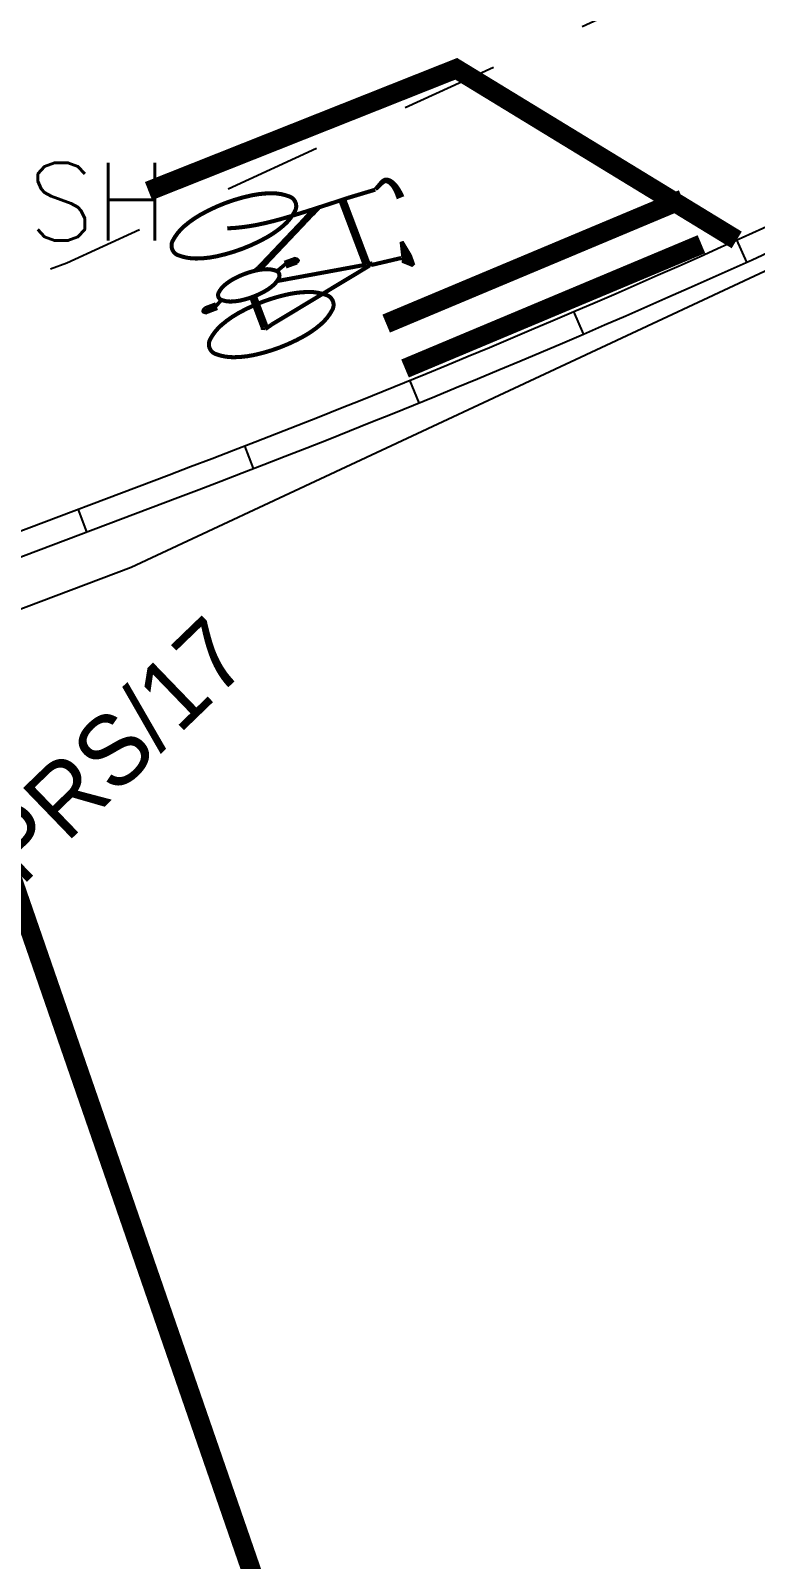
# Model space of a CAD drawing. Extents: x 421500 to 422711, y 436000 to 437000.
# Drawn here: x 422024.08 to 422027.8, y 436561.72 to 436569.56 of the extents above; entities that cross this region are included whole.
import ezdxf

# ---------------------------------------------------------------- set-up
doc = ezdxf.new("R2010")
doc.units = 0
for name, pattern in [('1003C', [0.45, 0.3, -0.15]), ('1004', [6, 4, -2]), ('1055', [0.6, 0.1, -0.5]), ('716709-ExBase$0$BLIP', [1, 0.5, -0.5])]:
    doc.linetypes.add(name, pattern=pattern)
doc.layers.get('0').update_dxf_attribs({"color": 210})
for name, color, linetype in [('716709-ExBase$0$XC-LCCCarriageway', 251, 'Continuous'), ('716709-ExBase$0$XC-LCCVerges', 251, '716709-ExBase$0$BLIP'), ('Lines', 1, 'Continuous'), ('LINES-STUDS', 7, 'Continuous'), ('Pr-Kerb', 2, 'Continuous'), ('Pr-KerbEdge', 8, 'Continuous'), ('XREF UTC_716709_AJB_1b$0$du-UTCTEXT', 42, 'Continuous'), ('XREF UTC_716709_AJB_1b$0$Pole-Type', 4, 'Continuous')]:
    doc.layers.add(name, color=color, linetype=linetype)
doc.styles.add('XREF UTC_716709_AJB_1b$0$Romans', font='romans.shx', dxfattribs={"width": 0.9})
doc.styles.add('XREF UTC_716709_AJB_1b$0$Standard', font='txt')

# ---------------------------------------------------------------- blocks, each defined once
blk = doc.blocks.new('1057S')
at = {"color": 0}
blk.add_line((-0.0634, 0.4198), (-0.0426, 0.3885), dxfattribs=at)
for points in [[(-0.2212, 1.0983, 0.0208, 0.0219, 0), (-0.2256, 1.1075, 0.0219, 0.0229, 0), (-0.2295, 1.1157, 0.0229, 0.0238, 0), (-0.233, 1.1229, 0.0238, 0.0245, 0), (-0.2361, 1.1292, 0.0245, 0.0252, 0), (-0.2388, 1.1348, 0.0252, 0.0258, 0), (-0.2411, 1.1398, 0.0258, 0.0263, 0), (-0.243, 1.1444, 0.0263, 0.0268, 0), (-0.2445, 1.1486, 0.0268, 0.0272, 0), (-0.2455, 1.1526, 0.0272, 0.0277, 0), (-0.2461, 1.1565, 0.0277, 0.0281, 0), (-0.2461, 1.1602, 0.0281, 0.0285, 0), (-0.2454, 1.164, 0.0285, 0.0289, 0), (-0.2439, 1.1677, 0.0289, 0.0294, 0), (-0.2416, 1.1714, 0.0294, 0.0299, 0), (-0.2384, 1.1753, 0.0299, 0.0305, 0), (-0.2342, 1.1793, 0.0305, 0.0313, 0), (-0.2288, 1.1835, 0.0313, 0.0321, 0), (-0.222, 1.1877, 0.0321, 0.0331, 0), (-0.2135, 1.1917, 0.0331, 0.0343, 0), (-0.203, 1.1954, 0.0343, 0.0357, 0), (-0.1902, 1.1986, 0.0357, 0.0374, 0), (-0.1749, 1.2011, 0.0374, 0.0394, 0), (-0.1566, 1.2028, 0.0394, 0.0417, 0), (-0.1352, 1.2034, 0.0417, 0.0417, 0)], [(0.0763, 1.1285, 0.0208, 0.0625, 0), (0.1717, 1.125, 0.0625, 0.0208, 0), (0.2147, 1.1434, 0.0208, 0.0208, 0)]]:
    blk.add_lwpolyline(points, format="xyseb", dxfattribs=at)
for points, const_width in [([(-0.2301, 0.951), (-0.2197, 1.0969)], 0.0208), ([(0.1345, 0.9406), (0.1553, 1.0969)], 0.0208), ([(-0.303, 0.3156), (-0.2888, 0.3622), (-0.2772, 0.4086), (-0.2678, 0.4547), (-0.2604, 0.5008), (-0.2545, 0.547), (-0.2499, 0.5936), (-0.2462, 0.6405), (-0.2431, 0.688), (-0.2403, 0.7359), (-0.2378, 0.7829), (-0.2356, 0.8273), (-0.2337, 0.8674), (-0.2322, 0.9015), (-0.2311, 0.9279), (-0.2304, 0.945), (-0.2301, 0.951)], 0.0208), ([(0.1241, 0.9198), (0.1241, 0.951)], 0.0125), ([(0.2387, 0.3572), (0.1343, 0.9312)], 0.0208), ([(0.1345, 0.9198), (0.1345, 0.951)], 0.0125), ([(-0.2301, 0.9198), (0.1137, 0.9198)], 0.0417), ([(0.0407, 0.4614), (0.1241, 0.9198)], 0.0208), ([(0.1104, 0.9308), (0.1246, 0.9308)], 0.0208), ([(-0.2093, 0.7531), (-0.2301, 0.7948)], 0.00833), ([(-0.2268, 0.778), (-0.2281, 0.7818)], 0.00833), ([(-0.1989, 0.701), (-0.2301, 0.7635)], 0.0333), ([(-0.2237, 0.7663), (-0.2287, 0.7776)], 0.0125), ([(-0.053, 0.3989), (-0.1989, 0.701)], 0.0329), ([(-0.053, 0.3989), (-0.1989, 0.701)], 0.0125), ([(-0.0239, 0.528), (-0.023, 0.5888)], 0.0417), ([(-0.0332, 0.5861), (-0.029, 0.5912), (-0.0248, 0.5947), (-0.0197, 0.5947), (-0.0168, 0.5917), (-0.0143, 0.5859)], 0.0125), ([(-0.0098, 0.4843), (-0.0292, 0.5398)], 0.0189), ([(-0.0634, 0.3989), (-0.053, 0.3677)], 0.0125), ([(0.072, 0.3156), (0.2387, 0.3156)], 0.0417), ([(0.2387, 0.3572), (0.2491, 0.3156)], 0.0208), ([(0.2491, 0.3156), (0.2387, 0.2947)], 0.0125), ([(0.0312, 0.1547), (0.0507, 0.1175)], 0.0189), ([(0.0507, 0.123), (0.0507, 0.065)], 0.0417), ([(0.0437, 0.0645), (0.0475, 0.0557), (0.053, 0.0547), (0.0577, 0.0609), (0.0627, 0.0713)], 0.0125)]:
    blk.add_lwpolyline(points, dxfattribs=dict(at, const_width=const_width))
at = {"color": 0, "const_width": 0.0208}
for points in [[(-0.303, 0.6906, 0.213749), (-0.3425, 0.6729, 0.093897), (-0.3915, 0.5914, 0.050566), (-0.4176, 0.4904, 0.037992), (-0.4282, 0.352, 0.037992), (-0.4176, 0.2137, 0.050566), (-0.3915, 0.1126, 0.093897), (-0.3425, 0.0312, 0.213749), (-0.303, 0.0135, 0.213749), (-0.2635, 0.0312, 0.093897), (-0.2146, 0.1126, 0.050566), (-0.1884, 0.2137, 0.037992), (-0.1779, 0.352, 0.037992), (-0.1884, 0.4904, 0.050566), (-0.2146, 0.5914, 0.093897), (-0.2635, 0.6729, 0.213749)], [(0.2387, 0.6906, 0.213749), (0.1992, 0.6729, 0.093897), (0.1502, 0.5914, 0.050566), (0.1241, 0.4904, 0.037992), (0.1136, 0.352, 0.037992), (0.1241, 0.2137, 0.050566), (0.1502, 0.1126, 0.093897), (0.1992, 0.0312, 0.213749), (0.2387, 0.0135, 0.213749), (0.2782, 0.0312, 0.093897), (0.3271, 0.1126, 0.050566), (0.3533, 0.2137, 0.037992), (0.3638, 0.352, 0.037992), (0.3533, 0.4904, 0.050566), (0.3271, 0.5914, 0.093897), (0.2782, 0.6729, 0.213749)], [(0.0095, 0.4823, 0.211848), (-0.0103, 0.4735, 0.094525), (-0.0347, 0.4334, 0.051213), (-0.0478, 0.3837, 0.038544), (-0.053, 0.3156, 0.038544), (-0.0478, 0.2475, 0.051213), (-0.0347, 0.1977, 0.094525), (-0.0103, 0.1577, 0.211848), (0.0095, 0.1489, 0.211848), (0.0293, 0.1577, 0.094525), (0.0537, 0.1977, 0.051213), (0.0667, 0.2475, 0.038544), (0.072, 0.3156, 0.038544), (0.0667, 0.3837, 0.051213), (0.0537, 0.4334, 0.094525), (0.0293, 0.4735, 0.211848)]]:
    blk.add_lwpolyline(points, format="xyb", close=True, dxfattribs=at)
at = {"color": 0}
for points in [[(-0.0383, 0.5868), (-0.0377, 0.5884), (-0.0371, 0.5898), (-0.0365, 0.5911), (-0.0358, 0.5922), (-0.0352, 0.5931), (-0.0346, 0.594), (-0.034, 0.5948), (-0.0334, 0.5955), (-0.0328, 0.5961), (-0.0322, 0.5967), (-0.0316, 0.5972), (-0.031, 0.5977), (-0.0305, 0.5981), (-0.0299, 0.5985), (-0.0293, 0.5989), (-0.0287, 0.5992), (-0.0281, 0.5995), (-0.0275, 0.5998), (-0.027, 0.6001), (-0.0264, 0.6004), (-0.0258, 0.6006), (-0.0252, 0.6007), (-0.0246, 0.6009), (-0.024, 0.601), (-0.0233, 0.601), (-0.0227, 0.601), (-0.0221, 0.601), (-0.0214, 0.6009), (-0.0208, 0.6008), (-0.0202, 0.6007), (-0.0196, 0.6005), (-0.0191, 0.6003), (-0.0186, 0.6001), (-0.0181, 0.5999), (-0.0176, 0.5996), (-0.0171, 0.5994), (-0.0167, 0.5991), (-0.0163, 0.5988), (-0.0159, 0.5984), (-0.0155, 0.5981), (-0.0152, 0.5978), (-0.0148, 0.5974), (-0.0144, 0.5971), (-0.0141, 0.5967), (-0.0137, 0.5963), (-0.0134, 0.5958), (-0.013, 0.5953), (-0.0126, 0.5947), (-0.0122, 0.5941), (-0.0118, 0.5934), (-0.0114, 0.5927), (-0.011, 0.5919), (-0.0105, 0.5911), (-0.0101, 0.5902), (-0.0096, 0.5893), (-0.0091, 0.5884)], [(0.0355, 0.065), (0.036, 0.0622), (0.0367, 0.0597), (0.0374, 0.0577), (0.0382, 0.0559), (0.0391, 0.0543), (0.04, 0.053), (0.0409, 0.0518), (0.0418, 0.0507), (0.0427, 0.0498), (0.0436, 0.0488), (0.0444, 0.048), (0.0453, 0.0472), (0.046, 0.0466), (0.0468, 0.0459), (0.0475, 0.0454), (0.0482, 0.045), (0.0488, 0.0446), (0.0494, 0.0443), (0.05, 0.0441), (0.0506, 0.044), (0.0511, 0.044), (0.0517, 0.044), (0.0523, 0.0442), (0.0529, 0.0444), (0.0535, 0.0446), (0.0541, 0.045), (0.0548, 0.0454), (0.0555, 0.046), (0.0563, 0.0467), (0.0571, 0.0474), (0.058, 0.0483), (0.0589, 0.0494), (0.0598, 0.0506), (0.0608, 0.052), (0.0619, 0.0535), (0.0631, 0.0553), (0.0643, 0.0573), (0.0656, 0.0596), (0.0669, 0.0621), (0.0684, 0.065)]]:
    blk.add_lwpolyline(points, dxfattribs=at)
for points in [[(-0.0387, 0.5873), (-0.0364, 0.5913), (-0.0334, 0.5962), (-0.0287, 0.5994)], [(-0.0334, 0.5962), (-0.0287, 0.5994), (-0.0241, 0.601), (-0.0184, 0.6006)], [(-0.0241, 0.601), (-0.0184, 0.6006), (-0.0148, 0.5982), (-0.0124, 0.5953)], [(-0.0148, 0.5982), (-0.0124, 0.5953), (-0.0101, 0.5909), (-0.0087, 0.5884)], [(0.0355, 0.0644), (0.0377, 0.0559), (0.0416, 0.0494), (0.0486, 0.0441)], [(0.0416, 0.0494), (0.0486, 0.0441), (0.0526, 0.0441), (0.0578, 0.0478)], [(0.0526, 0.0441), (0.0578, 0.0478), (0.0622, 0.0527), (0.0635, 0.0569)], [(0.0622, 0.0527), (0.0635, 0.0569), (0.0666, 0.0618), (0.0675, 0.065)]]:
    blk.add_solid(points, dxfattribs=at)

msp = doc.modelspace()

# ---------------------------------------------------------------- linework, layer by layer
at = {"layer": '716709-ExBase$0$XC-LCCCarriageway', "flags": 128}
msp.add_lwpolyline([(421982.2243, 436568.1771), (421986.6095, 436566.5254), (421991.4728, 436564.7893), (421995.8288, 436563.6747), (422000.2783, 436563.028), (422006.0627, 436562.8955), (422007.0571, 436562.7741), (422008.8918, 436562.8894), (422009.874, 436563.006), (422014.9209, 436563.8008), (422019.8793, 436565.0327), (422024.5952, 436566.8105), (422029.1615, 436568.9435), (422038.6645, 436574.2811), (422047.1457, 436579.6857), (422051.2181, 436582.3057), (422058.49, 436587.1645), (422064.9105, 436591.533), (422070.964, 436595.8747), (422078.013, 436601.3278), (422085.9329, 436608.0894), (422093.5888, 436615.0723), (422100.5228, 436621.4055), (422107.7629, 436628.1993)], dxfattribs=at)
msp.add_lwpolyline([(421982.2243, 436568.1771), (421986.6095, 436566.5254), (421991.4728, 436564.7893), (421995.8288, 436563.6747), (422000.2783, 436563.028), (422006.0627, 436562.8955), (422007.0571, 436562.7741), (422008.8918, 436562.8894), (422009.874, 436563.006), (422014.9209, 436563.8008), (422019.8793, 436565.0327), (422024.5952, 436566.8105), (422029.1615, 436568.9435), (422038.6645, 436574.2811), (422047.1457, 436579.6857), (422051.2181, 436582.3057), (422058.49, 436587.1645), (422064.9105, 436591.533), (422070.964, 436595.8747), (422078.013, 436601.3278), (422085.9329, 436608.0894), (422093.5888, 436615.0723), (422100.5228, 436621.4055), (422107.7629, 436628.1993)], dxfattribs=at)
msp.add_lwpolyline([(421982.2243, 436568.1771), (421986.6095, 436566.5254), (421991.4728, 436564.7893), (421995.8288, 436563.6747), (422000.2783, 436563.028), (422006.0627, 436562.8955), (422007.0571, 436562.7741), (422008.8918, 436562.8894), (422009.874, 436563.006), (422014.9209, 436563.8008), (422019.8793, 436565.0327), (422024.5952, 436566.8105), (422029.1615, 436568.9435), (422038.6645, 436574.2811), (422047.1457, 436579.6857), (422051.2181, 436582.3057), (422058.49, 436587.1645), (422064.9105, 436591.533), (422070.964, 436595.8747), (422078.013, 436601.3278), (422085.9329, 436608.0894), (422093.5888, 436615.0723), (422100.5228, 436621.4055), (422107.7629, 436628.1993)], dxfattribs=at)
at = {"layer": '716709-ExBase$0$XC-LCCVerges', "flags": 128}
msp.add_lwpolyline([(422059.0951, 436587.8666), (422058.3699, 436589.1192), (422051.3008, 436584.673), (422045.0809, 436580.5481), (422039.1918, 436576.6981), (422031.594, 436572.0667), (422027.9975, 436570.0826), (422024.2643, 436568.3697), (422019.4195, 436566.6189), (422014.4335, 436565.3241), (422009.4029, 436564.5021), (422009.7371, 436563.0718)], dxfattribs=at)
msp.add_lwpolyline([(422059.0951, 436587.8666), (422058.3699, 436589.1192), (422051.3008, 436584.673), (422045.0809, 436580.5481), (422039.1918, 436576.6981), (422031.594, 436572.0667), (422027.9975, 436570.0826), (422024.2643, 436568.3697), (422019.4195, 436566.6189), (422014.4335, 436565.3241), (422009.4029, 436564.5021), (422009.7371, 436563.0718)], dxfattribs=at)
at = {"layer": 'Lines', "linetype": '1004', "const_width": 0.1, "flags": 128}
msp.add_lwpolyline([(422027.7031, 436568.4893), (422026.2633, 436569.3676), (422024.6837, 436568.7402)], dxfattribs=at)
at = {"layer": 'Lines', "linetype": '1003C', "const_width": 0.1, "flags": 128}
for points in [[(422027.4254, 436568.6981), (422025.9037, 436568.06)], [(422027.522, 436568.4676), (422026.0004, 436567.8295)]]:
    msp.add_lwpolyline(points, dxfattribs=at)
at = {"layer": 'LINES-STUDS', "linetype": '1055', "const_width": 0.1, "flags": 128}
msp.add_lwpolyline([(422023.6468, 436566.1858), (422025.6902, 436560.2767)], dxfattribs=at)
at = {"layer": 'Pr-Kerb', "flags": 128}
msp.add_lwpolyline([(421982.2243, 436568.1771), (421985.9731, 436566.765, 0.027439), (421991.2031, 436565.1164), (421993.6078, 436564.5011, 0.062304), (422002.1661, 436563.4164, -0.012997), (422005.1406, 436563.3343, 0.103894), (422021.2914, 436565.8322), (422024.8338, 436567.1676, 0.037836), (422031.6828, 436570.3596), (422036.2403, 436572.9195, 0.030973), (422046.636, 436579.637), (422052.6704, 436584.0889), (422055.01, 436585.8285), (422058.7563, 436588.6138, 0.051535), (422061.7864, 436591.3934), (422071.084, 436601.8771, -0.04401), (422072.6162, 436603.3255), (422072.8621, 436603.5201), (422072.9149, 436603.5624), (422076.7243, 436606.6419), (422079.5944, 436609.0114)], format="xyb", dxfattribs=at)
msp.add_lwpolyline([(421982.2243, 436568.1771), (421985.9731, 436566.765, 0.027439), (421991.2031, 436565.1164), (421993.6078, 436564.5011, 0.062304), (422002.1661, 436563.4164, -0.012997), (422005.1406, 436563.3343, 0.103894), (422021.2914, 436565.8322), (422024.8338, 436567.1676, 0.037836), (422031.6828, 436570.3596), (422036.2403, 436572.9195, 0.030973), (422046.636, 436579.637), (422052.6704, 436584.0889), (422055.01, 436585.8285), (422058.7563, 436588.6138, 0.051535), (422061.7864, 436591.3934), (422071.084, 436601.8771, -0.04401), (422072.6162, 436603.3255), (422072.8621, 436603.5201), (422072.9149, 436603.5624), (422076.7243, 436606.6419), (422079.5944, 436609.0114)], format="xyb", dxfattribs=at)
at = {"layer": 'Pr-KerbEdge'}
for p, q in [((422027.7545, 436568.3753), (422027.7031, 436568.4893)), ((422026.917, 436568.0068), (422026.8677, 436568.1217)), ((422026.0729, 436567.6536), (422026.0257, 436567.7694)), ((422025.2225, 436567.316), (422025.1774, 436567.4326)), ((422024.3669, 436566.9916), (422024.3228, 436567.1086))]:
    msp.add_line(p, q, dxfattribs=at)
at = {"layer": 'Pr-KerbEdge', "flags": 128}
msp.add_lwpolyline([(421982.2684, 436568.2941), (421986.0172, 436566.882, 0.027439), (421991.2341, 436565.2375), (421993.6388, 436564.6222, 0.062304), (422002.1663, 436563.5414, -0.012997), (422005.1473, 436563.4591, 0.103894), (422021.2473, 436565.9492), (422024.7897, 436567.2846, 0.037836), (422031.6216, 436570.4686), (422036.1791, 436573.0285, 0.030973), (422046.5618, 436579.7376), (422052.596, 436584.1894), (422054.9355, 436585.9288), (422058.6817, 436588.7141, 0.051535), (422061.6928, 436591.4763), (422070.9905, 436601.96, -0.04401), (422072.5386, 436603.4235), (422072.7842, 436603.6179), (422072.8366, 436603.6598), (422076.6452, 436606.7387), (422079.5148, 436609.1078)], format="xyb", dxfattribs=at)
at = {"layer": 'Pr-KerbEdge'}
msp.add_arc((422086.9238, 436454.9562), 118.125, 133.732121, 133.732121, dxfattribs=at)

# ---------------------------------------------------------------- block references
at = {"layer": 'Lines', "rotation": 290.7408171373628}
msp.add_blockref('1057S', (422024.8999, 436568.1534), dxfattribs=at)

# ---------------------------------------------------------------- texts
at = {"layer": 'XREF UTC_716709_AJB_1b$0$du-UTCTEXT', "style": 'XREF UTC_716709_AJB_1b$0$Standard'}
msp.add_text('TPRS/17', height=0.36, rotation=44, dxfattribs=at).set_placement((422023.8193, 436564.9634))
at = {"layer": 'XREF UTC_716709_AJB_1b$0$Pole-Type', "style": 'XREF UTC_716709_AJB_1b$0$Romans'}
msp.add_text('SH', height=0.4, dxfattribs=at).set_placement((422024.0645, 436568.4857))

doc.saveas('drawing.dxf')
